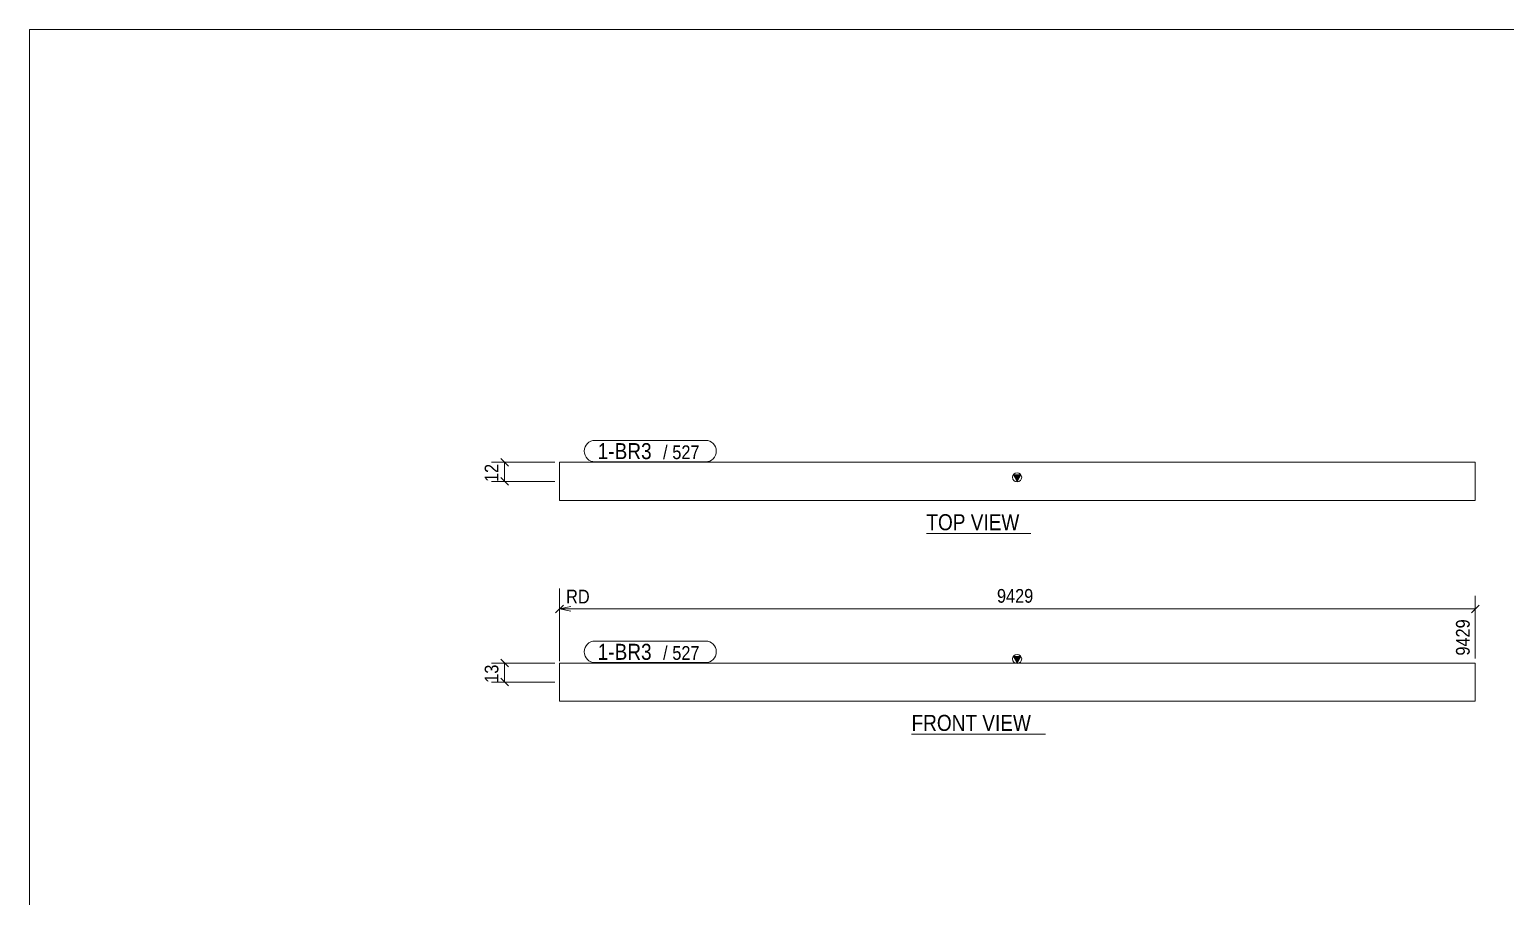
# Model space of a CAD drawing. Header units: millimetres. Extents: x 2 to 579, y 1 to 405.
# Drawn here: x 5 to 327.5, y 215.5 to 405 of the extents above; entities that cross this region are included whole.
import ezdxf

# ---------------------------------------------------------------- set-up
doc = ezdxf.new("R2010")
doc.units = ezdxf.units.MM
doc.linetypes.add('XKITLINE00', pattern=[0])
for name, color, linetype, lineweight in [('Dimensions', 7, 'Continuous', 0), ('DrawingSheet', 5, 'Continuous', 0), ('OtherObjectType', 7, 'Continuous', 0), ('Part', 2, 'Continuous', 0), ('PartMark', 7, 'Continuous', 0)]:
    doc.layers.add(name, color=color, linetype=linetype, lineweight=lineweight)
doc.styles.add('ARIAL', font='ARIAL.TTF')

# ---------------------------------------------------------------- blocks, each defined once
blk = doc.blocks.new('*A1')
at = {"layer": 'Part'}
blk.add_hatch(color=2, dxfattribs=at).paths.add_polyline_path([(220.01, 267.93), (221.61, 267.93), (220.81, 266.53)], flags=17)
at = {"layer": 'Part', "color": 2, "linetype": 'XKITLINE00', "lineweight": 0}
for p, q in [((220.81, 266.53), (220.01, 267.93)), ((220.01, 267.93), (221.61, 267.93)), ((221.61, 267.93), (220.81, 266.53)), ((120.81, 266.53), (220.81, 266.53)), ((120.81, 258.76), (120.81, 266.53)), ((220.91, 266.53), (320.91, 266.53)), ((320.91, 258.2), (320.91, 266.53)), ((120.81, 258.2), (120.81, 258.76)), ((220.81, 258.2), (120.81, 258.2)), ((320.91, 258.2), (220.91, 258.2))]:
    blk.add_line(p, q, dxfattribs=at)
blk.add_circle((220.81, 267.43), 1, dxfattribs=at)
blk = doc.blocks.new('*A2')
at = {"layer": 'Part'}
blk.add_hatch(color=2, dxfattribs=at).paths.add_polyline_path([(220.01, 307.63), (221.61, 307.63), (220.81, 306.23)], flags=17)
at = {"layer": 'Part', "color": 2, "linetype": 'XKITLINE00', "lineweight": 0}
for p, q in [((220.81, 310.4), (120.81, 310.4)), ((120.81, 310.4), (120.81, 302.06)), ((320.91, 310.4), (220.91, 310.4)), ((320.91, 310.4), (320.91, 302.06)), ((220.81, 306.23), (220.01, 307.63)), ((220.01, 307.63), (221.61, 307.63)), ((221.61, 307.63), (220.81, 306.23)), ((120.81, 302.06), (220.81, 302.06)), ((220.91, 302.06), (320.91, 302.06))]:
    blk.add_line(p, q, dxfattribs=at)
blk.add_circle((220.81, 307.13), 1, dxfattribs=at)
blk = doc.blocks.new('*A5')
at = {"layer": 'DrawingSheet', "color": 5, "linetype": 'XKITLINE00', "lineweight": 0}
for p, q in [((579, 405), (5, 405)), ((5, 405), (5, 5))]:
    blk.add_line(p, q, dxfattribs=at)
blk = doc.blocks.new('*A13')
at = {"layer": 'Dimensions', "color": 7, "linetype": 'XKITLINE00', "lineweight": 0}
for p, q in [((119.81, 266.53), (105.96, 266.53)), ((107.97, 267.38), (109.66, 265.68)), ((108.81, 262.36), (108.81, 266.53)), ((119.81, 262.36), (105.96, 262.36)), ((107.97, 263.21), (109.66, 261.52))]:
    blk.add_line(p, q, dxfattribs=at)
at = {"layer": 'Dimensions', "color": 3}
for p in [(108.81, 266.53), (108.81, 262.36)]:
    blk.add_point(p, dxfattribs=at)
at = {"layer": 'Dimensions', "color": 3, "style": 'ARIAL', "width": 0.85}
blk.add_text('13', height=3, rotation=90.0002, dxfattribs=at).set_placement((107.46, 262.22))
blk = doc.blocks.new('*A14')
at = {"layer": 'Dimensions', "color": 7, "linetype": 'XKITLINE00', "lineweight": 0}
for p, q in [((120.81, 266.96), (120.81, 282.8)), ((120.81, 266.97), (120.81, 281.21)), ((320.91, 267.53), (320.91, 281.21)), ((121.66, 279.21), (119.97, 277.52)), ((123.31, 278.86), (120.81, 278.36)), ((120.81, 278.36), (320.91, 278.36)), ((123.31, 277.86), (120.81, 278.36)), ((128.04, 278.36), (120.81, 278.36)), ((321.76, 279.21), (320.07, 277.52))]:
    blk.add_line(p, q, dxfattribs=at)
at = {"layer": 'Dimensions', "color": 3}
for p in [(120.81, 278.36), (320.91, 278.36)]:
    blk.add_point(p, dxfattribs=at)
at = {"layer": 'Dimensions', "color": 7}
blk.add_point((120.81, 278.36), dxfattribs=at)
at = {"layer": 'Dimensions', "color": 3, "style": 'ARIAL', "width": 0.85}
for s, p in [('RD', (122.26, 279.56)), ('9429', (216.41, 279.71))]:
    blk.add_text(s, height=3, dxfattribs=at).set_placement(p)
blk.add_text('9429', height=3, rotation=90.0002, dxfattribs=at).set_placement((319.71, 268.16))
blk = doc.blocks.new('*A15')
at = {"layer": 'PartMark', "color": 7, "linetype": 'XKITLINE00', "lineweight": 0}
for p, q in [((128.56, 271.33), (152.73, 271.33)), ((128.56, 266.63), (152.73, 266.63))]:
    blk.add_line(p, q, dxfattribs=at)
for centre, start, end in [((128.56, 268.98), 90, 270), ((152.73, 268.98), 270, 90)]:
    blk.add_arc(centre, 2.35, start, end, dxfattribs=at)
at = {"layer": 'PartMark', "color": 1, "style": 'ARIAL', "width": 0.85}
blk.add_text('1-BR3', height=3.5, dxfattribs=at).set_placement((129.16, 267.23))
at = {"layer": 'PartMark', "color": 3, "style": 'ARIAL', "width": 0.85}
for s, p in [('/', (143.44, 267.23)), ('527', (145.46, 267.23))]:
    blk.add_text(s, height=3, dxfattribs=at).set_placement(p)
blk = doc.blocks.new('*A16')
at = {"layer": 'OtherObjectType', "color": 7, "linetype": 'XKITLINE00', "lineweight": 0}
blk.add_line((197.74, 250.95), (227.04, 250.95), dxfattribs=at)
at = {"layer": 'OtherObjectType', "color": 7, "style": 'ARIAL', "width": 0.85}
blk.add_text('FRONT VIEW', height=3.5, dxfattribs=at).set_placement((197.74, 251.7))
blk = doc.blocks.new('*A17')
at = {"layer": 'Dimensions', "color": 7, "linetype": 'XKITLINE00', "lineweight": 0}
for p, q in [((119.81, 310.4), (105.96, 310.4)), ((107.97, 311.25), (109.66, 309.55)), ((108.81, 306.23), (108.81, 310.4)), ((107.97, 307.08), (109.66, 305.38)), ((119.81, 306.23), (105.96, 306.23))]:
    blk.add_line(p, q, dxfattribs=at)
at = {"layer": 'Dimensions', "color": 3}
for p in [(108.81, 310.4), (108.81, 306.23)]:
    blk.add_point(p, dxfattribs=at)
at = {"layer": 'Dimensions', "color": 3, "style": 'ARIAL', "width": 0.85}
blk.add_text('12', height=3, rotation=90.0002, dxfattribs=at).set_placement((107.46, 306.09))
blk = doc.blocks.new('*A18')
at = {"layer": 'PartMark', "color": 7, "linetype": 'XKITLINE00', "lineweight": 0}
for p, q in [((128.56, 315.2), (152.73, 315.2)), ((128.56, 310.5), (152.73, 310.5))]:
    blk.add_line(p, q, dxfattribs=at)
for centre, start, end in [((128.56, 312.85), 90, 270), ((152.73, 312.85), 270, 90)]:
    blk.add_arc(centre, 2.35, start, end, dxfattribs=at)
at = {"layer": 'PartMark', "color": 1, "style": 'ARIAL', "width": 0.85}
blk.add_text('1-BR3', height=3.5, dxfattribs=at).set_placement((129.16, 311.1))
at = {"layer": 'PartMark', "color": 3, "style": 'ARIAL', "width": 0.85}
for s, p in [('/', (143.44, 311.1)), ('527', (145.46, 311.1))]:
    blk.add_text(s, height=3, dxfattribs=at).set_placement(p)
blk = doc.blocks.new('*A19')
at = {"layer": 'OtherObjectType', "color": 7, "linetype": 'XKITLINE00', "lineweight": 0}
blk.add_line((200.98, 294.81), (223.8, 294.81), dxfattribs=at)
at = {"layer": 'OtherObjectType', "color": 7, "style": 'ARIAL', "width": 0.85}
blk.add_text('TOP VIEW', height=3.5, dxfattribs=at).set_placement((200.98, 295.56))

msp = doc.modelspace()

# ---------------------------------------------------------------- block references
at = {"lineweight": 0}
for name in ['*A5', '*A18', '*A17', '*A19', '*A14', '*A15', '*A13', '*A16']:
    msp.add_blockref(name, (0, 0), dxfattribs=at)
at = {"layer": 'Part', "lineweight": 0}
for name in ['*A2', '*A1']:
    msp.add_blockref(name, (0, 0), dxfattribs=at)

doc.saveas('drawing.dxf')
